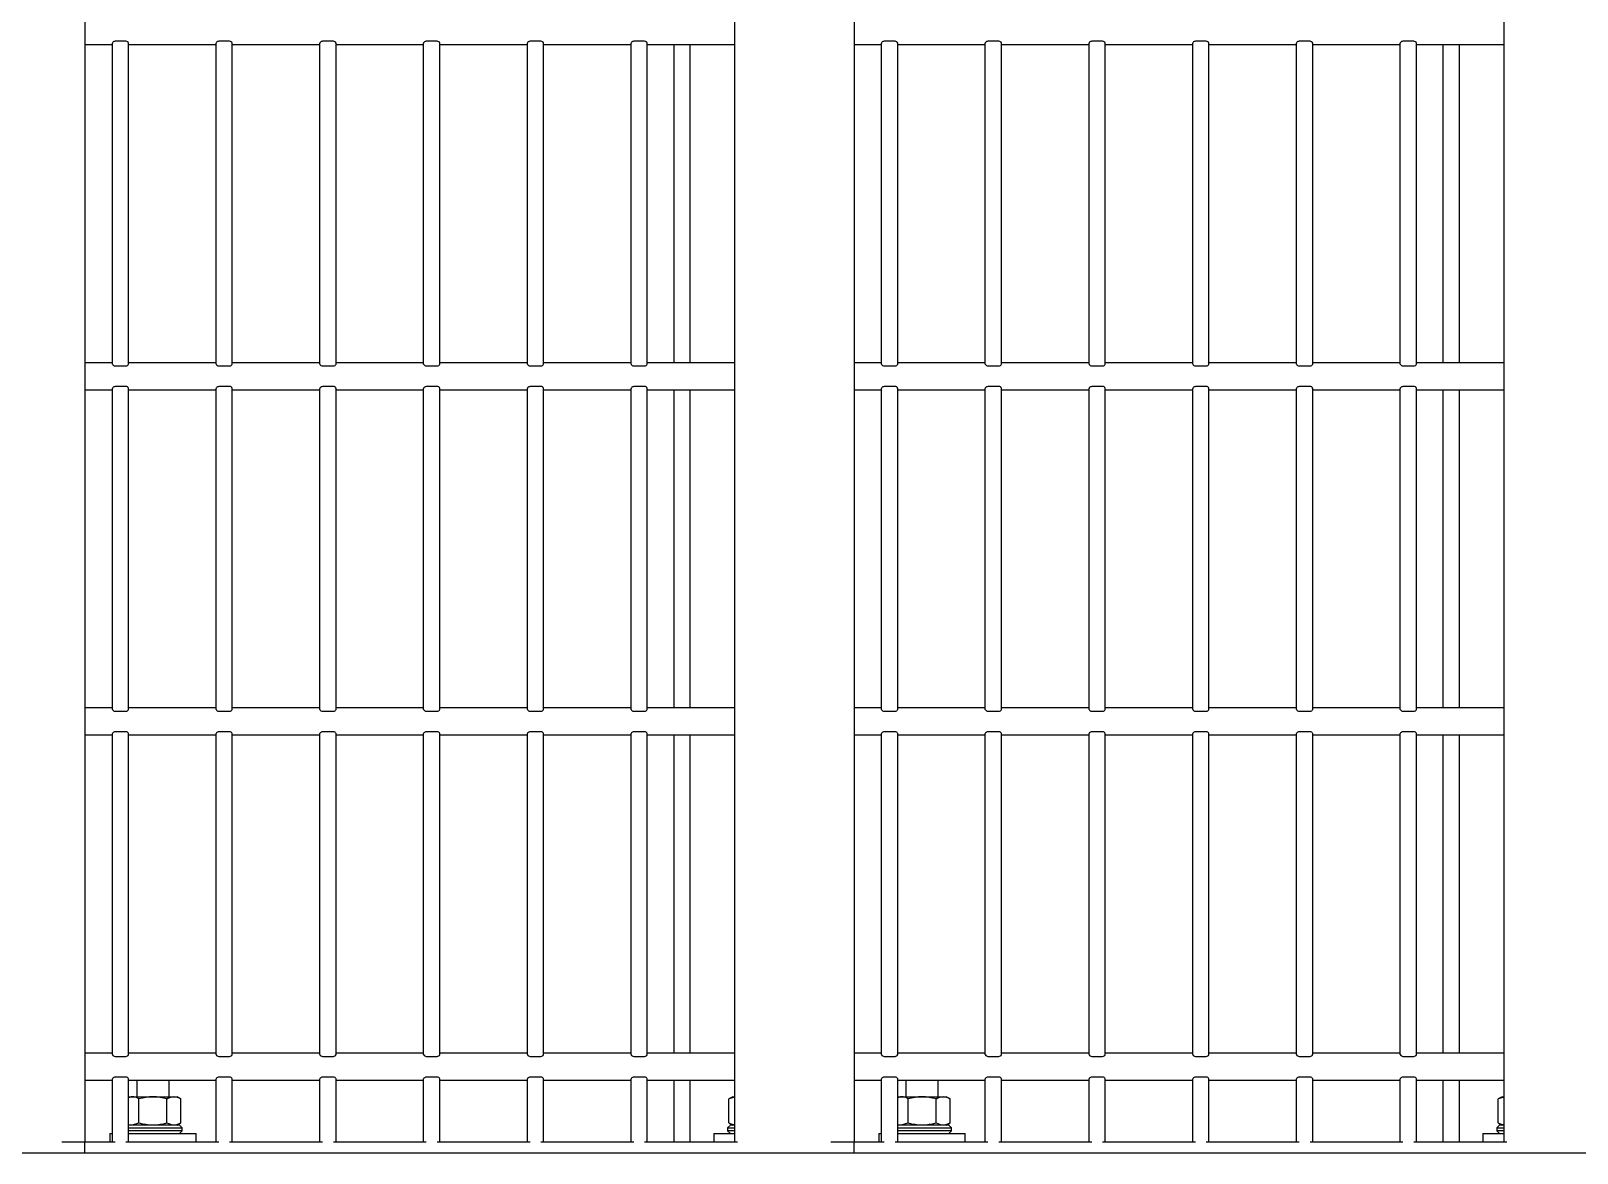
# Model space of a CAD drawing. Header units: millimetres. Extents: x 0 to 55611, y 0 to 32827.
# Drawn here: x 13338.5 to 13793.6, y 23654.9 to 23985.1 of the extents above; entities that cross this region are included whole.
import ezdxf

# ---------------------------------------------------------------- set-up
doc = ezdxf.new("R2010")
doc.units = ezdxf.units.MM
doc.header["$LTSCALE"] = 10
doc.linetypes.add('SLD-Continua', pattern=[0])
doc.layers.add('STRUC', color=5, linetype='SLD-Continua')

msp = doc.modelspace()

# ---------------------------------------------------------------- linework, layer by layer
at = {"layer": 'STRUC', "linetype": 'SLD-Continua', "lineweight": 25}
for p, q in [((13354.35, 24413.69), (13354.35, 23658.04)), ((13580.77, 24413.69), (13580.77, 23658.04)), ((13545.69, 23981.49), (13545.69, 23988.63)), ((13772.1, 23981.49), (13772.1, 23988.63)), ((13354.35, 23981.1), (13362.45, 23981.1)), ((13362.45, 23887.03), (13362.45, 23981.49)), ((13366.42, 23982.01), (13363.24, 23982.01)), ((13367.21, 23887.03), (13367.21, 23981.49)), ((13367.21, 23981.1), (13392.99, 23981.1)), ((13392.99, 23887.03), (13392.99, 23981.49)), ((13396.96, 23982.01), (13393.78, 23982.01)), ((13397.75, 23887.03), (13397.75, 23981.49)), ((13397.75, 23981.1), (13423.53, 23981.1)), ((13423.53, 23887.03), (13423.53, 23981.49)), ((13427.5, 23982.01), (13424.32, 23982.01)), ((13428.29, 23887.03), (13428.29, 23981.49)), ((13428.29, 23981.1), (13454.07, 23981.1)), ((13454.07, 23887.03), (13454.07, 23981.49)), ((13458.04, 23982.01), (13454.86, 23982.01)), ((13458.83, 23887.03), (13458.83, 23981.49)), ((13458.83, 23981.1), (13484.61, 23981.1)), ((13484.61, 23887.03), (13484.61, 23981.49)), ((13488.58, 23982.01), (13485.4, 23982.01)), ((13489.37, 23887.03), (13489.37, 23981.49)), ((13489.37, 23981.1), (13515.15, 23981.1)), ((13515.15, 23887.03), (13515.15, 23981.49)), ((13519.12, 23982.01), (13515.94, 23982.01)), ((13519.91, 23887.03), (13519.91, 23981.49)), ((13519.91, 23981.1), (13545.69, 23981.1)), ((13527.78, 23887.43), (13527.78, 23981.1)), ((13532.54, 23887.43), (13532.54, 23981.1)), ((13545.69, 23887.03), (13545.69, 23981.49)), ((13580.77, 23981.1), (13588.86, 23981.1)), ((13588.86, 23887.03), (13588.86, 23981.49)), ((13592.83, 23982.01), (13589.65, 23982.01)), ((13593.62, 23887.03), (13593.62, 23981.49)), ((13593.62, 23981.1), (13619.4, 23981.1)), ((13619.4, 23887.03), (13619.4, 23981.49)), ((13623.37, 23982.01), (13620.19, 23982.01)), ((13624.16, 23887.03), (13624.16, 23981.49)), ((13624.16, 23981.1), (13649.94, 23981.1)), ((13649.94, 23887.03), (13649.94, 23981.49)), ((13653.91, 23982.01), (13650.73, 23982.01)), ((13654.7, 23887.03), (13654.7, 23981.49)), ((13654.7, 23981.1), (13680.48, 23981.1)), ((13680.48, 23887.03), (13680.48, 23981.49)), ((13684.45, 23982.01), (13681.27, 23982.01)), ((13685.24, 23887.03), (13685.24, 23981.49)), ((13685.24, 23981.1), (13711.02, 23981.1)), ((13711.02, 23887.03), (13711.02, 23981.49)), ((13714.99, 23982.01), (13711.81, 23982.01)), ((13715.78, 23887.03), (13715.78, 23981.49)), ((13715.78, 23981.1), (13741.56, 23981.1)), ((13741.56, 23887.03), (13741.56, 23981.49)), ((13745.53, 23982.01), (13742.35, 23982.01)), ((13746.32, 23887.03), (13746.32, 23981.49)), ((13746.32, 23981.1), (13772.1, 23981.1)), ((13754.19, 23887.43), (13754.19, 23981.1)), ((13758.96, 23887.43), (13758.96, 23981.1)), ((13772.1, 23887.03), (13772.1, 23981.49)), ((13362.45, 23887.43), (13354.35, 23887.43)), ((13363.24, 23886.52), (13366.42, 23886.52)), ((13392.99, 23887.43), (13367.21, 23887.43)), ((13393.78, 23886.52), (13396.96, 23886.52)), ((13423.53, 23887.43), (13397.75, 23887.43)), ((13424.32, 23886.52), (13427.5, 23886.52)), ((13454.07, 23887.43), (13428.29, 23887.43)), ((13454.86, 23886.52), (13458.04, 23886.52)), ((13484.61, 23887.43), (13458.83, 23887.43)), ((13485.4, 23886.52), (13488.58, 23886.52)), ((13515.15, 23887.43), (13489.37, 23887.43)), ((13515.94, 23886.52), (13519.12, 23886.52)), ((13545.69, 23887.43), (13519.91, 23887.43)), ((13545.69, 23879.89), (13545.69, 23887.03)), ((13588.86, 23887.43), (13580.77, 23887.43)), ((13589.65, 23886.52), (13592.83, 23886.52)), ((13619.4, 23887.43), (13593.62, 23887.43)), ((13620.19, 23886.52), (13623.37, 23886.52)), ((13649.94, 23887.43), (13624.16, 23887.43)), ((13650.73, 23886.52), (13653.91, 23886.52)), ((13680.48, 23887.43), (13654.7, 23887.43)), ((13681.27, 23886.52), (13684.45, 23886.52)), ((13711.02, 23887.43), (13685.24, 23887.43)), ((13711.81, 23886.52), (13714.99, 23886.52)), ((13741.56, 23887.43), (13715.78, 23887.43)), ((13742.35, 23886.52), (13745.53, 23886.52)), ((13772.1, 23887.43), (13746.32, 23887.43)), ((13772.1, 23879.89), (13772.1, 23887.03)), ((13354.35, 23879.5), (13362.45, 23879.5)), ((13362.45, 23785.43), (13362.45, 23879.89)), ((13366.42, 23880.41), (13363.24, 23880.41)), ((13367.21, 23785.43), (13367.21, 23879.89)), ((13367.21, 23879.5), (13392.99, 23879.5)), ((13392.99, 23785.43), (13392.99, 23879.89)), ((13396.96, 23880.41), (13393.78, 23880.41)), ((13397.75, 23785.43), (13397.75, 23879.89)), ((13397.75, 23879.5), (13423.53, 23879.5)), ((13423.53, 23785.43), (13423.53, 23879.89)), ((13427.5, 23880.41), (13424.32, 23880.41)), ((13428.29, 23785.43), (13428.29, 23879.89)), ((13428.29, 23879.5), (13454.07, 23879.5)), ((13454.07, 23785.43), (13454.07, 23879.89)), ((13458.04, 23880.41), (13454.86, 23880.41)), ((13458.83, 23785.43), (13458.83, 23879.89)), ((13458.83, 23879.5), (13484.61, 23879.5)), ((13484.61, 23785.43), (13484.61, 23879.89)), ((13488.58, 23880.41), (13485.4, 23880.41)), ((13489.37, 23785.43), (13489.37, 23879.89)), ((13489.37, 23879.5), (13515.15, 23879.5)), ((13515.15, 23785.43), (13515.15, 23879.89)), ((13519.12, 23880.41), (13515.94, 23880.41)), ((13519.91, 23785.43), (13519.91, 23879.89)), ((13519.91, 23879.5), (13545.69, 23879.5)), ((13527.78, 23785.83), (13527.78, 23879.5)), ((13532.54, 23785.83), (13532.54, 23879.5)), ((13545.69, 23785.43), (13545.69, 23879.89)), ((13580.77, 23879.5), (13588.86, 23879.5)), ((13588.86, 23785.43), (13588.86, 23879.89)), ((13592.83, 23880.41), (13589.65, 23880.41)), ((13593.62, 23785.43), (13593.62, 23879.89)), ((13593.62, 23879.5), (13619.4, 23879.5)), ((13619.4, 23785.43), (13619.4, 23879.89)), ((13623.37, 23880.41), (13620.19, 23880.41)), ((13624.16, 23785.43), (13624.16, 23879.89)), ((13624.16, 23879.5), (13649.94, 23879.5)), ((13649.94, 23785.43), (13649.94, 23879.89)), ((13653.91, 23880.41), (13650.73, 23880.41)), ((13654.7, 23785.43), (13654.7, 23879.89)), ((13654.7, 23879.5), (13680.48, 23879.5)), ((13680.48, 23785.43), (13680.48, 23879.89)), ((13684.45, 23880.41), (13681.27, 23880.41)), ((13685.24, 23785.43), (13685.24, 23879.89)), ((13685.24, 23879.5), (13711.02, 23879.5)), ((13711.02, 23785.43), (13711.02, 23879.89)), ((13714.99, 23880.41), (13711.81, 23880.41)), ((13715.78, 23785.43), (13715.78, 23879.89)), ((13715.78, 23879.5), (13741.56, 23879.5)), ((13741.56, 23785.43), (13741.56, 23879.89)), ((13745.53, 23880.41), (13742.35, 23880.41)), ((13746.32, 23785.43), (13746.32, 23879.89)), ((13746.32, 23879.5), (13772.1, 23879.5)), ((13754.19, 23785.83), (13754.19, 23879.5)), ((13758.96, 23785.83), (13758.96, 23879.5)), ((13772.1, 23785.43), (13772.1, 23879.89)), ((13362.45, 23785.83), (13354.35, 23785.83)), ((13392.99, 23785.83), (13367.21, 23785.83)), ((13423.53, 23785.83), (13397.75, 23785.83)), ((13454.07, 23785.83), (13428.29, 23785.83)), ((13484.61, 23785.83), (13458.83, 23785.83)), ((13515.15, 23785.83), (13489.37, 23785.83)), ((13545.69, 23785.83), (13519.91, 23785.83)), ((13545.69, 23778.29), (13545.69, 23785.43)), ((13588.86, 23785.83), (13580.77, 23785.83)), ((13619.4, 23785.83), (13593.62, 23785.83)), ((13649.94, 23785.83), (13624.16, 23785.83)), ((13680.48, 23785.83), (13654.7, 23785.83)), ((13711.02, 23785.83), (13685.24, 23785.83)), ((13741.56, 23785.83), (13715.78, 23785.83)), ((13772.1, 23785.83), (13746.32, 23785.83)), ((13772.1, 23778.29), (13772.1, 23785.43)), ((13363.24, 23784.92), (13366.42, 23784.92)), ((13393.78, 23784.92), (13396.96, 23784.92)), ((13424.32, 23784.92), (13427.5, 23784.92)), ((13454.86, 23784.92), (13458.04, 23784.92)), ((13485.4, 23784.92), (13488.58, 23784.92)), ((13515.94, 23784.92), (13519.12, 23784.92)), ((13589.65, 23784.92), (13592.83, 23784.92)), ((13620.19, 23784.92), (13623.37, 23784.92)), ((13650.73, 23784.92), (13653.91, 23784.92)), ((13681.27, 23784.92), (13684.45, 23784.92)), ((13711.81, 23784.92), (13714.99, 23784.92)), ((13742.35, 23784.92), (13745.53, 23784.92)), ((13354.35, 23777.9), (13362.45, 23777.9)), ((13362.45, 23683.83), (13362.45, 23778.29)), ((13366.42, 23778.81), (13363.24, 23778.81)), ((13367.21, 23683.83), (13367.21, 23778.29)), ((13367.21, 23777.9), (13392.99, 23777.9)), ((13392.99, 23683.83), (13392.99, 23778.29)), ((13396.96, 23778.81), (13393.78, 23778.81)), ((13397.75, 23683.83), (13397.75, 23778.29)), ((13397.75, 23777.9), (13423.53, 23777.9)), ((13423.53, 23683.83), (13423.53, 23778.29)), ((13427.5, 23778.81), (13424.32, 23778.81)), ((13428.29, 23683.83), (13428.29, 23778.29)), ((13428.29, 23777.9), (13454.07, 23777.9)), ((13454.07, 23683.83), (13454.07, 23778.29)), ((13458.04, 23778.81), (13454.86, 23778.81)), ((13458.83, 23683.83), (13458.83, 23778.29)), ((13458.83, 23777.9), (13484.61, 23777.9)), ((13484.61, 23683.83), (13484.61, 23778.29)), ((13488.58, 23778.81), (13485.4, 23778.81)), ((13489.37, 23683.83), (13489.37, 23778.29)), ((13489.37, 23777.9), (13515.15, 23777.9)), ((13515.15, 23683.83), (13515.15, 23778.29)), ((13519.12, 23778.81), (13515.94, 23778.81)), ((13519.91, 23683.83), (13519.91, 23778.29)), ((13519.91, 23777.9), (13545.69, 23777.9)), ((13527.78, 23684.23), (13527.78, 23777.9)), ((13532.54, 23684.23), (13532.54, 23777.9)), ((13545.69, 23683.83), (13545.69, 23778.29)), ((13580.77, 23777.9), (13588.86, 23777.9)), ((13588.86, 23683.83), (13588.86, 23778.29)), ((13592.83, 23778.81), (13589.65, 23778.81)), ((13593.62, 23683.83), (13593.62, 23778.29)), ((13593.62, 23777.9), (13619.4, 23777.9)), ((13619.4, 23683.83), (13619.4, 23778.29)), ((13623.37, 23778.81), (13620.19, 23778.81)), ((13624.16, 23683.83), (13624.16, 23778.29)), ((13624.16, 23777.9), (13649.94, 23777.9)), ((13649.94, 23683.83), (13649.94, 23778.29)), ((13653.91, 23778.81), (13650.73, 23778.81)), ((13654.7, 23683.83), (13654.7, 23778.29)), ((13654.7, 23777.9), (13680.48, 23777.9)), ((13680.48, 23683.83), (13680.48, 23778.29)), ((13684.45, 23778.81), (13681.27, 23778.81)), ((13685.24, 23683.83), (13685.24, 23778.29)), ((13685.24, 23777.9), (13711.02, 23777.9)), ((13711.02, 23683.83), (13711.02, 23778.29)), ((13714.99, 23778.81), (13711.81, 23778.81)), ((13715.78, 23683.83), (13715.78, 23778.29)), ((13715.78, 23777.9), (13741.56, 23777.9)), ((13741.56, 23683.83), (13741.56, 23778.29)), ((13745.53, 23778.81), (13742.35, 23778.81)), ((13746.32, 23683.83), (13746.32, 23778.29)), ((13746.32, 23777.9), (13772.1, 23777.9)), ((13754.19, 23684.23), (13754.19, 23777.9)), ((13758.96, 23684.23), (13758.96, 23777.9)), ((13772.1, 23683.83), (13772.1, 23778.29)), ((13362.45, 23684.23), (13354.35, 23684.23)), ((13363.24, 23683.32), (13366.42, 23683.32)), ((13392.99, 23684.23), (13367.21, 23684.23)), ((13393.78, 23683.32), (13396.96, 23683.32)), ((13423.53, 23684.23), (13397.75, 23684.23)), ((13424.32, 23683.32), (13427.5, 23683.32)), ((13454.07, 23684.23), (13428.29, 23684.23)), ((13454.86, 23683.32), (13458.04, 23683.32)), ((13484.61, 23684.23), (13458.83, 23684.23)), ((13485.4, 23683.32), (13488.58, 23683.32)), ((13515.15, 23684.23), (13489.37, 23684.23)), ((13515.94, 23683.32), (13519.12, 23683.32)), ((13545.69, 23684.23), (13519.91, 23684.23)), ((13545.69, 23676.69), (13545.69, 23683.83)), ((13588.86, 23684.23), (13580.77, 23684.23)), ((13589.65, 23683.32), (13592.83, 23683.32)), ((13619.4, 23684.23), (13593.62, 23684.23)), ((13620.19, 23683.32), (13623.37, 23683.32)), ((13649.94, 23684.23), (13624.16, 23684.23)), ((13650.73, 23683.32), (13653.91, 23683.32)), ((13680.48, 23684.23), (13654.7, 23684.23)), ((13681.27, 23683.32), (13684.45, 23683.32)), ((13711.02, 23684.23), (13685.24, 23684.23)), ((13711.81, 23683.32), (13714.99, 23683.32)), ((13741.56, 23684.23), (13715.78, 23684.23)), ((13742.35, 23683.32), (13745.53, 23683.32)), ((13772.1, 23684.23), (13746.32, 23684.23)), ((13772.1, 23676.69), (13772.1, 23683.83)), ((13354.35, 23676.3), (13362.45, 23676.3)), ((13362.45, 23658.04), (13362.45, 23676.69)), ((13366.42, 23677.21), (13363.24, 23677.21)), ((13367.21, 23658.04), (13367.21, 23676.69)), ((13367.21, 23676.3), (13392.99, 23676.3)), ((13369.63, 23676.3), (13369.63, 23671.45)), ((13379.15, 23671.45), (13379.15, 23676.3)), ((13392.99, 23658.04), (13392.99, 23676.69)), ((13396.96, 23677.21), (13393.78, 23677.21)), ((13397.75, 23658.04), (13397.75, 23676.69)), ((13397.75, 23676.3), (13423.53, 23676.3)), ((13423.53, 23658.04), (13423.53, 23676.69)), ((13427.5, 23677.21), (13424.32, 23677.21)), ((13428.29, 23658.04), (13428.29, 23676.69)), ((13428.29, 23676.3), (13454.07, 23676.3)), ((13454.07, 23658.04), (13454.07, 23676.69)), ((13458.04, 23677.21), (13454.86, 23677.21)), ((13458.83, 23658.04), (13458.83, 23676.69)), ((13458.83, 23676.3), (13484.61, 23676.3)), ((13484.61, 23658.04), (13484.61, 23676.69)), ((13488.58, 23677.21), (13485.4, 23677.21)), ((13489.37, 23658.04), (13489.37, 23676.69)), ((13489.37, 23676.3), (13515.15, 23676.3)), ((13515.15, 23658.04), (13515.15, 23676.69)), ((13519.12, 23677.21), (13515.94, 23677.21)), ((13519.91, 23658.04), (13519.91, 23676.69)), ((13519.91, 23676.3), (13545.69, 23676.3)), ((13527.78, 23658.04), (13527.78, 23676.3)), ((13532.54, 23658.04), (13532.54, 23676.3)), ((13545.69, 23658.04), (13545.69, 23676.69)), ((13580.77, 23676.3), (13588.86, 23676.3)), ((13588.86, 23658.04), (13588.86, 23676.69)), ((13592.83, 23677.21), (13589.65, 23677.21)), ((13593.62, 23658.04), (13593.62, 23676.69)), ((13593.62, 23676.3), (13619.4, 23676.3)), ((13596.04, 23676.3), (13596.04, 23671.45)), ((13605.56, 23671.45), (13605.56, 23676.3)), ((13619.4, 23658.04), (13619.4, 23676.69)), ((13623.37, 23677.21), (13620.19, 23677.21)), ((13624.16, 23658.04), (13624.16, 23676.69)), ((13624.16, 23676.3), (13649.94, 23676.3)), ((13649.94, 23658.04), (13649.94, 23676.69)), ((13653.91, 23677.21), (13650.73, 23677.21)), ((13654.7, 23658.04), (13654.7, 23676.69)), ((13654.7, 23676.3), (13680.48, 23676.3)), ((13680.48, 23658.04), (13680.48, 23676.69)), ((13684.45, 23677.21), (13681.27, 23677.21)), ((13685.24, 23658.04), (13685.24, 23676.69)), ((13685.24, 23676.3), (13711.02, 23676.3)), ((13711.02, 23658.04), (13711.02, 23676.69)), ((13714.99, 23677.21), (13711.81, 23677.21)), ((13715.78, 23658.04), (13715.78, 23676.69)), ((13715.78, 23676.3), (13741.56, 23676.3)), ((13741.56, 23658.04), (13741.56, 23676.69)), ((13745.53, 23677.21), (13742.35, 23677.21)), ((13746.32, 23658.04), (13746.32, 23676.69)), ((13746.32, 23676.3), (13772.1, 23676.3)), ((13754.19, 23658.04), (13754.19, 23676.3)), ((13758.96, 23658.04), (13758.96, 23676.3)), ((13772.1, 23658.04), (13772.1, 23676.69)), ((13367.31, 23671.45), (13367.21, 23671.39)), ((13367.31, 23671.45), (13374.39, 23671.45)), ((13370.27, 23663.79), (13370.27, 23670.77)), ((13374.39, 23671.45), (13381.47, 23671.45)), ((13378.51, 23663.79), (13378.51, 23670.77)), ((13382.64, 23670.77), (13381.47, 23671.45)), ((13382.64, 23663.79), (13382.64, 23670.77)), ((13545.11, 23671.45), (13543.93, 23670.77)), ((13545.69, 23671.35), (13543.93, 23670.77)), ((13543.93, 23663.79), (13543.93, 23670.77)), ((13545.11, 23671.45), (13545.69, 23671.45)), ((13593.72, 23671.45), (13593.62, 23671.39)), ((13593.72, 23671.45), (13600.8, 23671.45)), ((13596.68, 23663.79), (13596.68, 23670.77)), ((13600.8, 23671.45), (13607.88, 23671.45)), ((13604.92, 23663.79), (13604.92, 23670.77)), ((13609.06, 23670.77), (13607.88, 23671.45)), ((13609.06, 23663.79), (13609.06, 23670.77)), ((13771.52, 23671.45), (13770.35, 23670.77)), ((13772.1, 23671.35), (13770.35, 23670.77)), ((13770.35, 23663.79), (13770.35, 23670.77)), ((13771.52, 23671.45), (13772.1, 23671.45)), ((13367.21, 23663.17), (13367.31, 23663.11)), ((13382.22, 23663.11), (13367.21, 23663.11)), ((13381.47, 23663.11), (13382.64, 23663.79)), ((13383.02, 23662.32), (13382.22, 23663.11)), ((13544.35, 23663.11), (13543.56, 23662.32)), ((13543.93, 23663.79), (13545.11, 23663.11)), ((13545.69, 23663.11), (13544.35, 23663.11)), ((13593.62, 23663.17), (13593.72, 23663.11)), ((13608.64, 23663.11), (13593.62, 23663.11)), ((13607.88, 23663.11), (13609.06, 23663.79)), ((13609.43, 23662.32), (13608.64, 23663.11)), ((13770.76, 23663.11), (13769.97, 23662.32)), ((13770.35, 23663.79), (13771.52, 23663.11)), ((13772.1, 23663.11), (13770.76, 23663.11)), ((13354.35, 23658.04), (13347.52, 23658.04)), ((13354.35, 23654.86), (13354.35, 23658.04)), ((13363.24, 23658.04), (13354.35, 23658.04)), ((13361.69, 23660.57), (13361.69, 23658.04)), ((13361.69, 23660.57), (13362.45, 23660.57)), ((13393.78, 23658.04), (13366.42, 23658.04)), ((13367.21, 23662.32), (13383.02, 23662.32)), ((13383.02, 23661.37), (13367.21, 23661.37)), ((13367.21, 23660.57), (13374.39, 23660.57)), ((13374.39, 23660.57), (13387.09, 23660.57)), ((13382.22, 23660.57), (13383.02, 23661.37)), ((13383.02, 23661.37), (13383.02, 23662.32)), ((13387.09, 23658.04), (13387.09, 23660.57)), ((13424.32, 23658.04), (13396.96, 23658.04)), ((13454.86, 23658.04), (13427.5, 23658.04)), ((13485.4, 23658.04), (13458.04, 23658.04)), ((13515.94, 23658.04), (13488.58, 23658.04)), ((13546.48, 23658.04), (13519.12, 23658.04)), ((13539.49, 23660.57), (13539.49, 23658.04)), ((13539.49, 23660.57), (13545.69, 23660.57)), ((13543.56, 23662.32), (13543.56, 23661.37)), ((13543.56, 23662.32), (13545.69, 23662.32)), ((13543.56, 23661.37), (13544.35, 23660.57)), ((13545.69, 23661.37), (13543.56, 23661.37)), ((13580.77, 23658.04), (13573.94, 23658.04)), ((13580.77, 23654.86), (13580.77, 23658.04)), ((13589.65, 23658.04), (13580.77, 23658.04)), ((13588.1, 23660.57), (13588.1, 23658.04)), ((13588.1, 23660.57), (13588.86, 23660.57)), ((13620.19, 23658.04), (13592.83, 23658.04)), ((13593.62, 23662.32), (13609.43, 23662.32)), ((13609.43, 23661.37), (13593.62, 23661.37)), ((13593.62, 23660.57), (13600.8, 23660.57)), ((13600.8, 23660.57), (13613.5, 23660.57)), ((13608.64, 23660.57), (13609.43, 23661.37)), ((13609.43, 23661.37), (13609.43, 23662.32)), ((13613.5, 23658.04), (13613.5, 23660.57)), ((13650.73, 23658.04), (13623.37, 23658.04)), ((13681.27, 23658.04), (13653.91, 23658.04)), ((13711.81, 23658.04), (13684.45, 23658.04)), ((13742.35, 23658.04), (13714.99, 23658.04)), ((13772.89, 23658.04), (13745.53, 23658.04)), ((13765.9, 23660.57), (13765.9, 23658.04)), ((13765.9, 23660.57), (13772.1, 23660.57)), ((13769.97, 23662.32), (13769.97, 23661.37)), ((13769.97, 23662.32), (13772.1, 23662.32)), ((13769.97, 23661.37), (13770.76, 23660.57)), ((13772.1, 23661.37), (13769.97, 23661.37)), ((14260.01, 23654.86), (9958.16, 23654.86))]:
    msp.add_line(p, q, dxfattribs=at)
at = {"layer": 'STRUC', "linetype": 'SLD-Continua', "lineweight": 25, "flags": 128}
for points in [[(13363.24, 23982.01), (13363.04, 23981.98), (13362.85, 23981.92), (13362.68, 23981.82), (13362.53, 23981.68), (13362.45, 23981.52), (13362.45, 23981.49)], [(13393.78, 23982.01), (13393.58, 23981.98), (13393.39, 23981.92), (13393.22, 23981.82), (13393.07, 23981.68), (13392.99, 23981.52), (13392.99, 23981.49)], [(13424.32, 23982.01), (13424.12, 23981.98), (13423.93, 23981.92), (13423.76, 23981.82), (13423.61, 23981.68), (13423.53, 23981.52), (13423.53, 23981.49)], [(13454.86, 23982.01), (13454.66, 23981.98), (13454.47, 23981.92), (13454.3, 23981.82), (13454.15, 23981.68), (13454.07, 23981.52), (13454.07, 23981.49)], [(13485.4, 23982.01), (13485.2, 23981.98), (13485.01, 23981.92), (13484.84, 23981.82), (13484.69, 23981.68), (13484.61, 23981.52), (13484.61, 23981.49)], [(13515.94, 23982.01), (13515.74, 23981.98), (13515.55, 23981.92), (13515.38, 23981.82), (13515.23, 23981.68), (13515.15, 23981.52), (13515.15, 23981.49)], [(13589.65, 23982.01), (13589.45, 23981.98), (13589.26, 23981.92), (13589.09, 23981.82), (13588.94, 23981.68), (13588.86, 23981.52), (13588.86, 23981.49)], [(13620.19, 23982.01), (13619.99, 23981.98), (13619.8, 23981.92), (13619.63, 23981.82), (13619.48, 23981.68), (13619.4, 23981.52), (13619.4, 23981.49)], [(13650.73, 23982.01), (13650.53, 23981.98), (13650.34, 23981.92), (13650.17, 23981.82), (13650.02, 23981.68), (13649.94, 23981.52), (13649.94, 23981.49)], [(13681.27, 23982.01), (13681.07, 23981.98), (13680.88, 23981.92), (13680.71, 23981.82), (13680.56, 23981.68), (13680.48, 23981.52), (13680.48, 23981.49)], [(13711.81, 23982.01), (13711.61, 23981.98), (13711.42, 23981.92), (13711.25, 23981.82), (13711.1, 23981.68), (13711.02, 23981.52), (13711.02, 23981.49)], [(13742.35, 23982.01), (13742.15, 23981.98), (13741.96, 23981.92), (13741.79, 23981.82), (13741.64, 23981.68), (13741.56, 23981.52), (13741.56, 23981.49)], [(13363.24, 23880.41), (13363.04, 23880.38), (13362.85, 23880.32), (13362.68, 23880.22), (13362.53, 23880.08), (13362.45, 23879.92), (13362.45, 23879.89)], [(13393.78, 23880.41), (13393.58, 23880.38), (13393.39, 23880.32), (13393.22, 23880.22), (13393.07, 23880.08), (13392.99, 23879.92), (13392.99, 23879.89)], [(13424.32, 23880.41), (13424.12, 23880.38), (13423.93, 23880.32), (13423.76, 23880.22), (13423.61, 23880.08), (13423.53, 23879.92), (13423.53, 23879.89)], [(13454.86, 23880.41), (13454.66, 23880.38), (13454.47, 23880.32), (13454.3, 23880.22), (13454.15, 23880.08), (13454.07, 23879.92), (13454.07, 23879.89)], [(13485.4, 23880.41), (13485.2, 23880.38), (13485.01, 23880.32), (13484.84, 23880.22), (13484.69, 23880.08), (13484.61, 23879.92), (13484.61, 23879.89)], [(13515.94, 23880.41), (13515.74, 23880.38), (13515.55, 23880.32), (13515.38, 23880.22), (13515.23, 23880.08), (13515.15, 23879.92), (13515.15, 23879.89)], [(13589.65, 23880.41), (13589.45, 23880.38), (13589.26, 23880.32), (13589.09, 23880.22), (13588.94, 23880.08), (13588.86, 23879.92), (13588.86, 23879.89)], [(13620.19, 23880.41), (13619.99, 23880.38), (13619.8, 23880.32), (13619.63, 23880.22), (13619.48, 23880.08), (13619.4, 23879.92), (13619.4, 23879.89)], [(13650.73, 23880.41), (13650.53, 23880.38), (13650.34, 23880.32), (13650.17, 23880.22), (13650.02, 23880.08), (13649.94, 23879.92), (13649.94, 23879.89)], [(13681.27, 23880.41), (13681.07, 23880.38), (13680.88, 23880.32), (13680.71, 23880.22), (13680.56, 23880.08), (13680.48, 23879.92), (13680.48, 23879.89)], [(13711.81, 23880.41), (13711.61, 23880.38), (13711.42, 23880.32), (13711.25, 23880.22), (13711.1, 23880.08), (13711.02, 23879.92), (13711.02, 23879.89)], [(13742.35, 23880.41), (13742.15, 23880.38), (13741.96, 23880.32), (13741.79, 23880.22), (13741.64, 23880.08), (13741.56, 23879.92), (13741.56, 23879.89)], [(13363.24, 23778.81), (13363.04, 23778.78), (13362.85, 23778.72), (13362.68, 23778.62), (13362.53, 23778.48), (13362.45, 23778.32), (13362.45, 23778.29)], [(13393.78, 23778.81), (13393.58, 23778.78), (13393.39, 23778.72), (13393.22, 23778.62), (13393.07, 23778.48), (13392.99, 23778.32), (13392.99, 23778.29)], [(13424.32, 23778.81), (13424.12, 23778.78), (13423.93, 23778.72), (13423.76, 23778.62), (13423.61, 23778.48), (13423.53, 23778.32), (13423.53, 23778.29)], [(13454.86, 23778.81), (13454.66, 23778.78), (13454.47, 23778.72), (13454.3, 23778.62), (13454.15, 23778.48), (13454.07, 23778.32), (13454.07, 23778.29)], [(13485.4, 23778.81), (13485.2, 23778.78), (13485.01, 23778.72), (13484.84, 23778.62), (13484.69, 23778.48), (13484.61, 23778.32), (13484.61, 23778.29)], [(13515.94, 23778.81), (13515.74, 23778.78), (13515.55, 23778.72), (13515.38, 23778.62), (13515.23, 23778.48), (13515.15, 23778.32), (13515.15, 23778.29)], [(13589.65, 23778.81), (13589.45, 23778.78), (13589.26, 23778.72), (13589.09, 23778.62), (13588.94, 23778.48), (13588.86, 23778.32), (13588.86, 23778.29)], [(13620.19, 23778.81), (13619.99, 23778.78), (13619.8, 23778.72), (13619.63, 23778.62), (13619.48, 23778.48), (13619.4, 23778.32), (13619.4, 23778.29)], [(13650.73, 23778.81), (13650.53, 23778.78), (13650.34, 23778.72), (13650.17, 23778.62), (13650.02, 23778.48), (13649.94, 23778.32), (13649.94, 23778.29)], [(13681.27, 23778.81), (13681.07, 23778.78), (13680.88, 23778.72), (13680.71, 23778.62), (13680.56, 23778.48), (13680.48, 23778.32), (13680.48, 23778.29)], [(13711.81, 23778.81), (13711.61, 23778.78), (13711.42, 23778.72), (13711.25, 23778.62), (13711.1, 23778.48), (13711.02, 23778.32), (13711.02, 23778.29)], [(13742.35, 23778.81), (13742.15, 23778.78), (13741.96, 23778.72), (13741.79, 23778.62), (13741.64, 23778.48), (13741.56, 23778.32), (13741.56, 23778.29)], [(13363.24, 23677.21), (13363.04, 23677.18), (13362.85, 23677.12), (13362.68, 23677.02), (13362.53, 23676.88), (13362.45, 23676.72), (13362.45, 23676.69)], [(13393.78, 23677.21), (13393.58, 23677.18), (13393.39, 23677.12), (13393.22, 23677.02), (13393.07, 23676.88), (13392.99, 23676.72), (13392.99, 23676.69)], [(13424.32, 23677.21), (13424.12, 23677.18), (13423.93, 23677.12), (13423.76, 23677.02), (13423.61, 23676.88), (13423.53, 23676.72), (13423.53, 23676.69)], [(13454.86, 23677.21), (13454.66, 23677.18), (13454.47, 23677.12), (13454.3, 23677.02), (13454.15, 23676.88), (13454.07, 23676.72), (13454.07, 23676.69)], [(13485.4, 23677.21), (13485.2, 23677.18), (13485.01, 23677.12), (13484.84, 23677.02), (13484.69, 23676.88), (13484.61, 23676.72), (13484.61, 23676.69)], [(13515.94, 23677.21), (13515.74, 23677.18), (13515.55, 23677.12), (13515.38, 23677.02), (13515.23, 23676.88), (13515.15, 23676.72), (13515.15, 23676.69)], [(13589.65, 23677.21), (13589.45, 23677.18), (13589.26, 23677.12), (13589.09, 23677.02), (13588.94, 23676.88), (13588.86, 23676.72), (13588.86, 23676.69)], [(13620.19, 23677.21), (13619.99, 23677.18), (13619.8, 23677.12), (13619.63, 23677.02), (13619.48, 23676.88), (13619.4, 23676.72), (13619.4, 23676.69)], [(13650.73, 23677.21), (13650.53, 23677.18), (13650.34, 23677.12), (13650.17, 23677.02), (13650.02, 23676.88), (13649.94, 23676.72), (13649.94, 23676.69)], [(13681.27, 23677.21), (13681.07, 23677.18), (13680.88, 23677.12), (13680.71, 23677.02), (13680.56, 23676.88), (13680.48, 23676.72), (13680.48, 23676.69)], [(13711.81, 23677.21), (13711.61, 23677.18), (13711.42, 23677.12), (13711.25, 23677.02), (13711.1, 23676.88), (13711.02, 23676.72), (13711.02, 23676.69)], [(13742.35, 23677.21), (13742.15, 23677.18), (13741.96, 23677.12), (13741.79, 23677.02), (13741.64, 23676.88), (13741.56, 23676.72), (13741.56, 23676.69)], [(13367.21, 23663.31), (13367.22, 23663.31), (13368.35, 23663.15), (13370.27, 23663.79)], [(13543.93, 23663.79), (13545.02, 23663.31), (13545.69, 23663.22)], [(13593.62, 23663.31), (13593.63, 23663.31), (13594.76, 23663.15), (13596.68, 23663.79)], [(13770.35, 23663.79), (13771.43, 23663.31), (13772.1, 23663.22)]]:
    msp.add_lwpolyline(points, dxfattribs=at)
at = {"layer": 'STRUC', "linetype": 'SLD-Continua', "lineweight": 25}
for centre, radius, start, end in [((13366.49, 23981.25), 0.758, 18.7135, 95.7468), ((13397.03, 23981.25), 0.758, 18.7135, 95.7468), ((13427.57, 23981.25), 0.758, 18.7135, 95.7468), ((13458.11, 23981.25), 0.758, 18.7135, 95.7468), ((13488.65, 23981.25), 0.758, 18.7135, 95.7468), ((13519.19, 23981.25), 0.758, 18.7135, 95.7468), ((13592.91, 23981.25), 0.758, 18.7135, 95.7468), ((13623.45, 23981.25), 0.758, 18.7135, 95.7468), ((13653.99, 23981.25), 0.758, 18.7135, 95.7468), ((13684.53, 23981.25), 0.758, 18.7135, 95.7468), ((13715.07, 23981.25), 0.758, 18.7135, 95.7468), ((13745.61, 23981.25), 0.758, 18.7135, 95.7468), ((13363.18, 23887.3), 0.783, 200.144, 274.3164), ((13366.48, 23887.29), 0.772, 265.0804, 340.4592), ((13393.72, 23887.3), 0.783, 200.144, 274.3164), ((13397.02, 23887.29), 0.772, 265.0804, 340.4592), ((13424.26, 23887.3), 0.783, 200.144, 274.3164), ((13427.56, 23887.29), 0.772, 265.0804, 340.4592), ((13454.8, 23887.3), 0.783, 200.144, 274.3164), ((13458.1, 23887.29), 0.772, 265.0804, 340.4592), ((13485.34, 23887.3), 0.783, 200.144, 274.3164), ((13488.64, 23887.29), 0.772, 265.0804, 340.4592), ((13515.88, 23887.3), 0.783, 200.144, 274.3164), ((13519.18, 23887.29), 0.772, 265.0804, 340.4592), ((13589.6, 23887.3), 0.783, 200.144, 274.3164), ((13592.9, 23887.29), 0.772, 265.0804, 340.4592), ((13620.14, 23887.3), 0.783, 200.144, 274.3164), ((13623.44, 23887.29), 0.772, 265.0804, 340.4592), ((13650.68, 23887.3), 0.783, 200.144, 274.3164), ((13653.98, 23887.29), 0.772, 265.0804, 340.4592), ((13681.22, 23887.3), 0.783, 200.144, 274.3164), ((13684.52, 23887.29), 0.772, 265.0804, 340.4592), ((13711.76, 23887.3), 0.783, 200.144, 274.3164), ((13715.06, 23887.29), 0.772, 265.0804, 340.4592), ((13742.3, 23887.3), 0.783, 200.144, 274.3164), ((13745.6, 23887.29), 0.772, 265.0804, 340.4592), ((13366.49, 23879.65), 0.758, 18.7135, 95.7468), ((13397.03, 23879.65), 0.758, 18.7135, 95.7468), ((13427.57, 23879.65), 0.758, 18.7135, 95.7468), ((13458.11, 23879.65), 0.758, 18.7135, 95.7468), ((13488.65, 23879.65), 0.758, 18.7135, 95.7468), ((13519.19, 23879.65), 0.758, 18.7135, 95.7468), ((13592.91, 23879.65), 0.758, 18.7135, 95.7468), ((13623.45, 23879.65), 0.758, 18.7135, 95.7468), ((13653.99, 23879.65), 0.758, 18.7135, 95.7468), ((13684.53, 23879.65), 0.758, 18.7135, 95.7468), ((13715.07, 23879.65), 0.758, 18.7135, 95.7468), ((13745.61, 23879.65), 0.758, 18.7135, 95.7468), ((13363.18, 23785.7), 0.783, 200.144, 274.3164), ((13366.48, 23785.69), 0.772, 265.0804, 340.4592), ((13393.72, 23785.7), 0.783, 200.144, 274.3164), ((13397.02, 23785.69), 0.772, 265.0804, 340.4592), ((13424.26, 23785.7), 0.783, 200.144, 274.3164), ((13427.56, 23785.69), 0.772, 265.0804, 340.4592), ((13454.8, 23785.7), 0.783, 200.144, 274.3164), ((13458.1, 23785.69), 0.772, 265.0804, 340.4592), ((13485.34, 23785.7), 0.783, 200.144, 274.3164), ((13488.64, 23785.69), 0.772, 265.0804, 340.4592), ((13515.88, 23785.7), 0.783, 200.144, 274.3164), ((13519.18, 23785.69), 0.772, 265.0804, 340.4592), ((13589.6, 23785.7), 0.783, 200.144, 274.3164), ((13592.9, 23785.69), 0.772, 265.0804, 340.4592), ((13620.14, 23785.7), 0.783, 200.144, 274.3164), ((13623.44, 23785.69), 0.772, 265.0804, 340.4592), ((13650.68, 23785.7), 0.783, 200.144, 274.3164), ((13653.98, 23785.69), 0.772, 265.0804, 340.4592), ((13681.22, 23785.7), 0.783, 200.144, 274.3164), ((13684.52, 23785.69), 0.772, 265.0804, 340.4592), ((13711.76, 23785.7), 0.783, 200.144, 274.3164), ((13715.06, 23785.69), 0.772, 265.0804, 340.4592), ((13742.3, 23785.7), 0.783, 200.144, 274.3164), ((13745.6, 23785.69), 0.772, 265.0804, 340.4592), ((13366.49, 23778.05), 0.758, 18.7135, 95.7468), ((13397.03, 23778.05), 0.758, 18.7135, 95.7468), ((13427.57, 23778.05), 0.758, 18.7135, 95.7468), ((13458.11, 23778.05), 0.758, 18.7135, 95.7468), ((13488.65, 23778.05), 0.758, 18.7135, 95.7468), ((13519.19, 23778.05), 0.758, 18.7135, 95.7468), ((13592.91, 23778.05), 0.758, 18.7135, 95.7468), ((13623.45, 23778.05), 0.758, 18.7135, 95.7468), ((13653.99, 23778.05), 0.758, 18.7135, 95.7468), ((13684.53, 23778.05), 0.758, 18.7135, 95.7468), ((13715.07, 23778.05), 0.758, 18.7135, 95.7468), ((13745.61, 23778.05), 0.758, 18.7135, 95.7468), ((13363.18, 23684.1), 0.783, 200.144, 274.3164), ((13366.48, 23684.09), 0.772, 265.0804, 340.4592), ((13393.72, 23684.1), 0.783, 200.144, 274.3164), ((13397.02, 23684.09), 0.772, 265.0804, 340.4592), ((13424.26, 23684.1), 0.783, 200.144, 274.3164), ((13427.56, 23684.09), 0.772, 265.0804, 340.4592), ((13454.8, 23684.1), 0.783, 200.144, 274.3164), ((13458.1, 23684.09), 0.772, 265.0804, 340.4592), ((13485.34, 23684.1), 0.783, 200.144, 274.3164), ((13488.64, 23684.09), 0.772, 265.0804, 340.4592), ((13515.88, 23684.1), 0.783, 200.144, 274.3164), ((13519.18, 23684.09), 0.772, 265.0804, 340.4592), ((13589.6, 23684.1), 0.783, 200.144, 274.3164), ((13592.9, 23684.09), 0.772, 265.0804, 340.4592), ((13620.14, 23684.1), 0.783, 200.144, 274.3164), ((13623.44, 23684.09), 0.772, 265.0804, 340.4592), ((13650.68, 23684.1), 0.783, 200.144, 274.3164), ((13653.98, 23684.09), 0.772, 265.0804, 340.4592), ((13681.22, 23684.1), 0.783, 200.144, 274.3164), ((13684.52, 23684.09), 0.772, 265.0804, 340.4592), ((13711.76, 23684.1), 0.783, 200.144, 274.3164), ((13715.06, 23684.09), 0.772, 265.0804, 340.4592), ((13742.3, 23684.1), 0.783, 200.144, 274.3164), ((13745.6, 23684.09), 0.772, 265.0804, 340.4592), ((13366.49, 23676.45), 0.758, 18.7135, 95.7468), ((13397.03, 23676.45), 0.758, 18.7135, 95.7468), ((13427.57, 23676.45), 0.758, 18.7135, 95.7468), ((13458.11, 23676.45), 0.758, 18.7135, 95.7468), ((13488.65, 23676.45), 0.758, 18.7135, 95.7468), ((13519.19, 23676.45), 0.758, 18.7135, 95.7468), ((13592.91, 23676.45), 0.758, 18.7135, 95.7468), ((13623.45, 23676.45), 0.758, 18.7135, 95.7468), ((13653.99, 23676.45), 0.758, 18.7135, 95.7468), ((13684.53, 23676.45), 0.758, 18.7135, 95.7468), ((13715.07, 23676.45), 0.758, 18.7135, 95.7468), ((13745.61, 23676.45), 0.758, 18.7135, 95.7468), ((13368.44, 23668.39), 3.01, 52.6184, 114.2505), ((13374.39, 23657.46), 13.94, 72.8117, 107.1883), ((13380.57, 23667.67), 3.72, 56.1983, 123.6553), ((13594.86, 23668.39), 3.01, 52.6184, 114.2505), ((13600.8, 23657.46), 13.94, 72.8117, 107.1883), ((13606.98, 23667.67), 3.72, 56.1983, 123.6553), ((13374.39, 23677.1), 13.94, 252.8151, 287.1849), ((13380.57, 23666.89), 3.72, 236.3285, 303.8179), ((13600.8, 23677.1), 13.94, 252.8151, 287.1849), ((13606.98, 23666.89), 3.72, 236.3285, 303.8179)]:
    msp.add_arc(centre, radius, start, end, dxfattribs=at)

doc.saveas('drawing.dxf')
